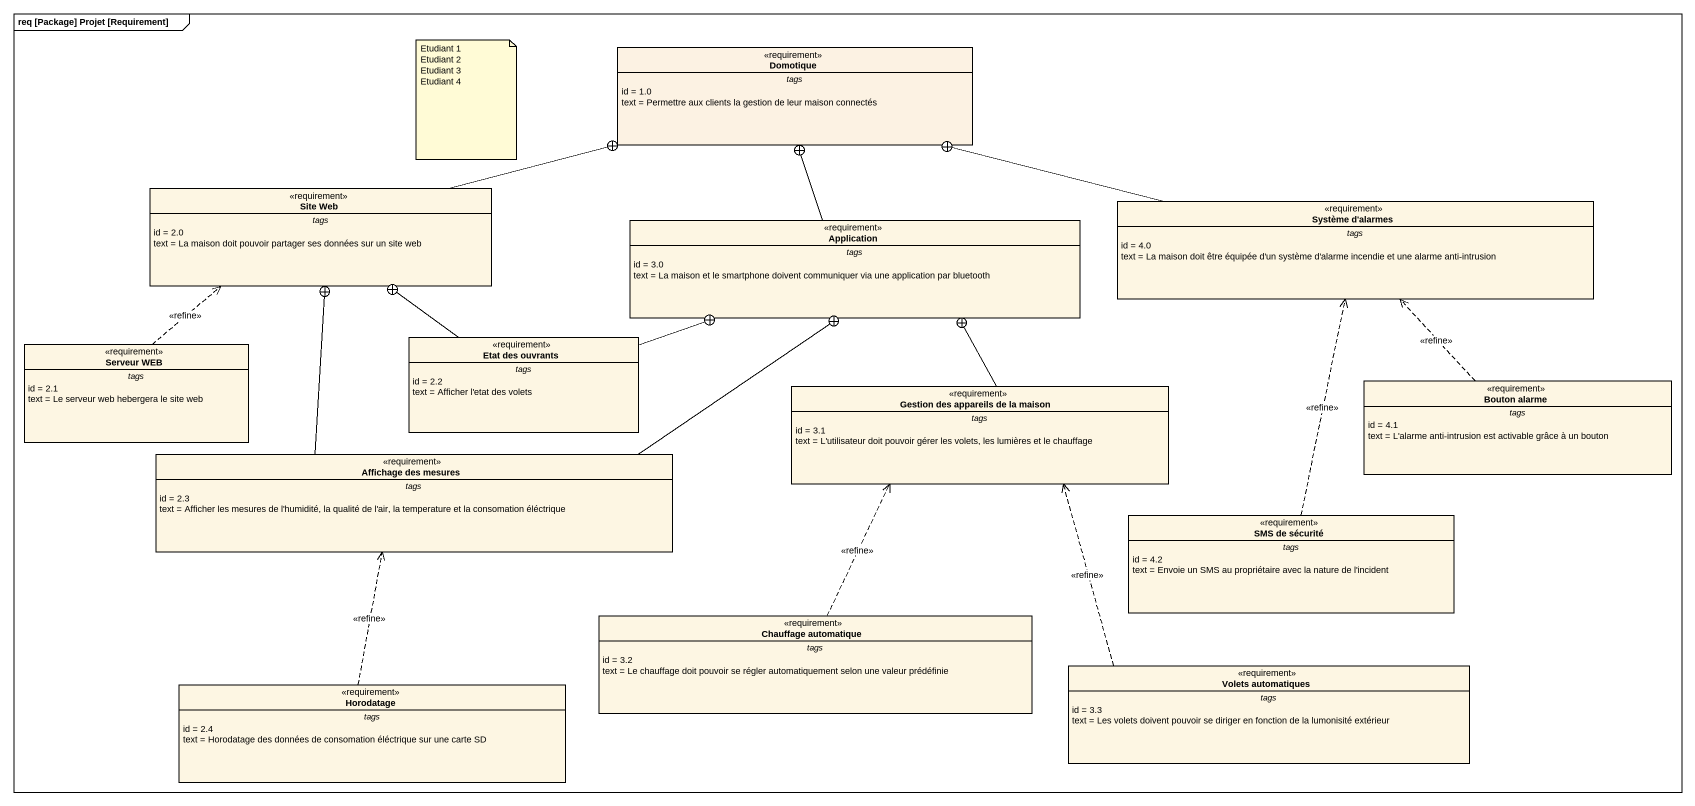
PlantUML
@startuml
mainframe req [Package] Projet [Requirement]
hide circle
hide empty members
class Domotique <<requirement>> #FCF2E3 {
  -- tags --
  id = 1.0
  text = Permettre aux clients la gestion de leur maison connectés
}
class "Site Web" as Site_Web <<requirement>> {
  -- tags --
  id = 2.0
  text = La maison doit pouvoir partager ses données sur un site web
}
class Application <<requirement>> {
  -- tags --
  id = 3.0
  text = La maison et le smartphone doivent communiquer via une application par bluetooth
}
class "Système d'alarmes" as Système_d_alarmes <<requirement>> {
  -- tags --
  id = 4.0
  text = La maison doit être équipée d'un système d'alarme incendie et une alarme anti-intrusion
}
class "Etat des ouvrants" as Etat_des_ouvrants <<requirement>> {
  -- tags --
  id = 2.2
  text = Afficher l'etat des volets
}
class "Serveur WEB" as Serveur_WEB <<requirement>> {
  -- tags --
  id = 2.1
  text = Le serveur web hebergera le site web
}
class "Gestion des appareils de la maison" as Gestion_des_appareils_de_la <<requirement>> {
  -- tags --
  id = 3.1
  text = L'utilisateur doit pouvoir gérer les volets, les lumières et le chauffage
}
class "Bouton alarme" as Bouton_alarme <<requirement>> {
  -- tags --
  id = 4.1
  text = L'alarme anti-intrusion est activable grâce à un bouton
}
class "Affichage des mesures" as Affichage_des_mesures <<requirement>> {
  -- tags --
  id = 2.3
  text = Afficher les mesures de l'humidité, la qualité de l'air, la temperature et la consomation éléctrique
}
class "SMS de sécurité" as SMS_de_sécurité <<requirement>> {
  -- tags --
  id = 4.2
  text = Envoie un SMS au propriétaire avec la nature de l'incident
}
class "Chauffage automatique" as Chauffage_automatique <<requirement>> {
  -- tags --
  id = 3.2
  text = Le chauffage doit pouvoir se régler automatiquement selon une valeur prédéfinie
}
class Horodatage <<requirement>> {
  -- tags --
  id = 2.4
  text = Horodatage des données de consomation éléctrique sur une carte SD
}
class "Volets automatiques" as Volets_automatiques <<requirement>> {
  -- tags --
  id = 3.3
  text = Les volets doivent pouvoir se diriger en fonction de la lumonisité extérieur
}
Site_Web -right-+ Domotique
Application -up-+ Domotique
Système_d_alarmes -left-+ Domotique
Etat_des_ouvrants -up-+ Site_Web
Etat_des_ouvrants -right-+ Application
Serveur_WEB .up.> Site_Web : <<refine>>
Gestion_des_appareils_de_la -up-+ Application
Bouton_alarme .up.> Système_d_alarmes : <<refine>>
Affichage_des_mesures -up-+ Site_Web
Affichage_des_mesures -right-+ Application
SMS_de_sécurité .up.> Système_d_alarmes : <<refine>>
Chauffage_automatique .up.> Gestion_des_appareils_de_la : <<refine>>
Horodatage .up.> Affichage_des_mesures : <<refine>>
Volets_automatiques .up.> Gestion_des_appareils_de_la : <<refine>>
note as N1
  Etudiant 1
  Etudiant 2
  Etudiant 3
  Etudiant 4
end note
@enduml
